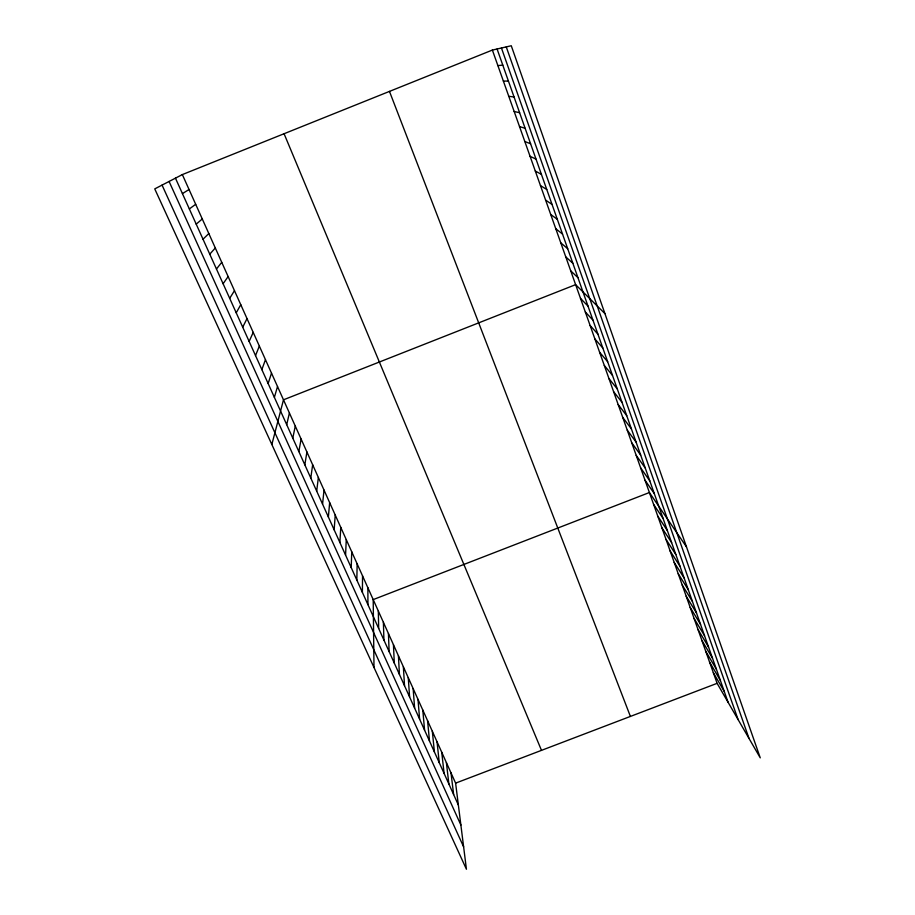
<?xml version="1.0" encoding="UTF-8"?>
<svg xmlns="http://www.w3.org/2000/svg" width="915" height="915" viewBox="0 0 915 915"><rect width="100%" height="100%" fill="white"/><g stroke="black" fill="none" stroke-linecap="round" stroke-linejoin="round"><path stroke-width="1.37" d="M362.397 592.382L362.546 575.867M356.827 580.053L357.159 563.88M351.223 567.632L351.737 551.802M345.573 555.108L346.27 539.633M339.888 542.504L340.769 527.383M334.158 529.796L335.233 515.042M328.382 517.009L329.652 502.61M322.56 504.108L324.024 490.085M316.693 491.115L318.363 477.47M310.791 478.03L312.656 464.763M304.832 464.831L306.914 451.964M298.839 451.541L301.115 439.074M292.789 438.148L295.282 426.081M286.704 424.651L289.414 412.997M271.846 444.496L283.49 399.809L575.626 284.656L604.907 313.582M274.374 397.35L277.519 386.53M268.141 383.534L271.515 373.137M261.862 369.603L265.464 359.652M255.525 355.58L259.357 346.064M249.143 341.432L253.215 332.374M242.715 327.181L247.016 318.58M236.23 312.816L240.771 304.684M229.688 298.324L234.48 290.673M223.1 283.73L228.144 276.547M216.455 269.01L221.75 262.319M209.764 254.176L215.311 247.988M203.016 239.215L208.826 233.531M196.21 224.141L202.284 218.971M189.348 208.94L195.696 204.285M182.428 193.614L189.05 189.497M182.348 174.582L154.749 188.89L466.433 869.25L455.613 783.137L182.348 174.582L492.373 50.073L511.268 45.75L760.251 757.849L717.108 683.333L492.373 50.073M455.613 783.137L717.108 683.333M497.886 65.617L502.793 65.125M503.353 81.035L508.443 81.115M508.786 96.327L514.058 96.979M514.173 111.504L519.617 112.717M519.514 126.556L525.13 128.317M524.81 141.493L530.609 143.792M530.071 156.305L536.041 159.153M535.286 171.014L541.417 174.376M540.468 185.608L546.758 189.485M545.603 200.088L552.065 204.468M550.704 214.453L557.315 219.337M555.76 228.704L562.531 234.08M560.781 242.852L567.7 248.72M565.767 256.898L572.836 263.234M570.708 270.829L577.925 277.634M580.487 298.382L588.002 306.102M585.326 312.004L592.977 320.17M590.129 325.523L597.907 334.135M594.887 338.939L602.802 347.986M599.611 352.264L607.663 361.734M604.312 365.485L612.49 375.379M608.967 378.616L617.282 388.921M613.588 391.643L622.028 402.348M618.174 404.579L626.741 415.685M622.738 417.412L631.419 428.918M627.255 430.164L636.062 442.059M631.75 442.814L640.672 455.098M636.211 455.384L645.258 468.034M640.637 467.851L649.799 480.878M645.029 480.238L654.305 493.631M686.49 546.918L649.398 492.533L373.206 599.6L373.995 667.47M653.596 504.371L663.089 518.473M657.771 516.14L667.367 530.574M661.911 527.818L671.61 542.584M666.029 539.415L675.83 554.513M670.123 550.933L680.017 566.351M674.183 562.382L684.18 578.12M678.221 573.739L688.309 589.798M682.224 585.04L692.403 601.395M686.204 596.248L696.475 612.913M690.162 607.388L700.524 624.35M694.085 618.46L704.539 635.719M697.985 629.451L708.53 646.996M701.862 640.363L712.488 658.205M705.705 651.217L716.434 669.334M709.537 661.991L720.334 680.394M713.334 672.697L724.223 691.374M162.058 185.105L463.619 846.844M169.081 181.456L460.885 825.044M175.451 178.15L458.369 805.04M284.073 133.727L541.486 750.357M389.47 91.397L630.401 716.434M501.443 47.992L738.096 719.579M497.085 48.998L728.077 702.274M506.258 46.894L749.019 738.451M451.015 772.9L453.634 794.563M446.394 762.595L448.876 784.006M441.739 752.233L444.084 773.392M437.05 741.79L439.257 762.687M432.338 731.279L434.396 751.924M427.579 720.711L429.501 741.081M422.799 710.063L424.571 730.17M417.995 699.346L419.619 719.179M413.145 688.56L414.621 708.119M408.273 677.695L409.6 696.967M403.366 666.772L404.533 685.758M398.425 655.758L399.432 674.458M393.45 644.675L394.296 663.078M388.44 633.523L389.127 651.629M383.396 622.292L383.923 640.088M378.318 610.98L378.684 628.468M367.887 587.773L367.922 604.621"/></g></svg>
